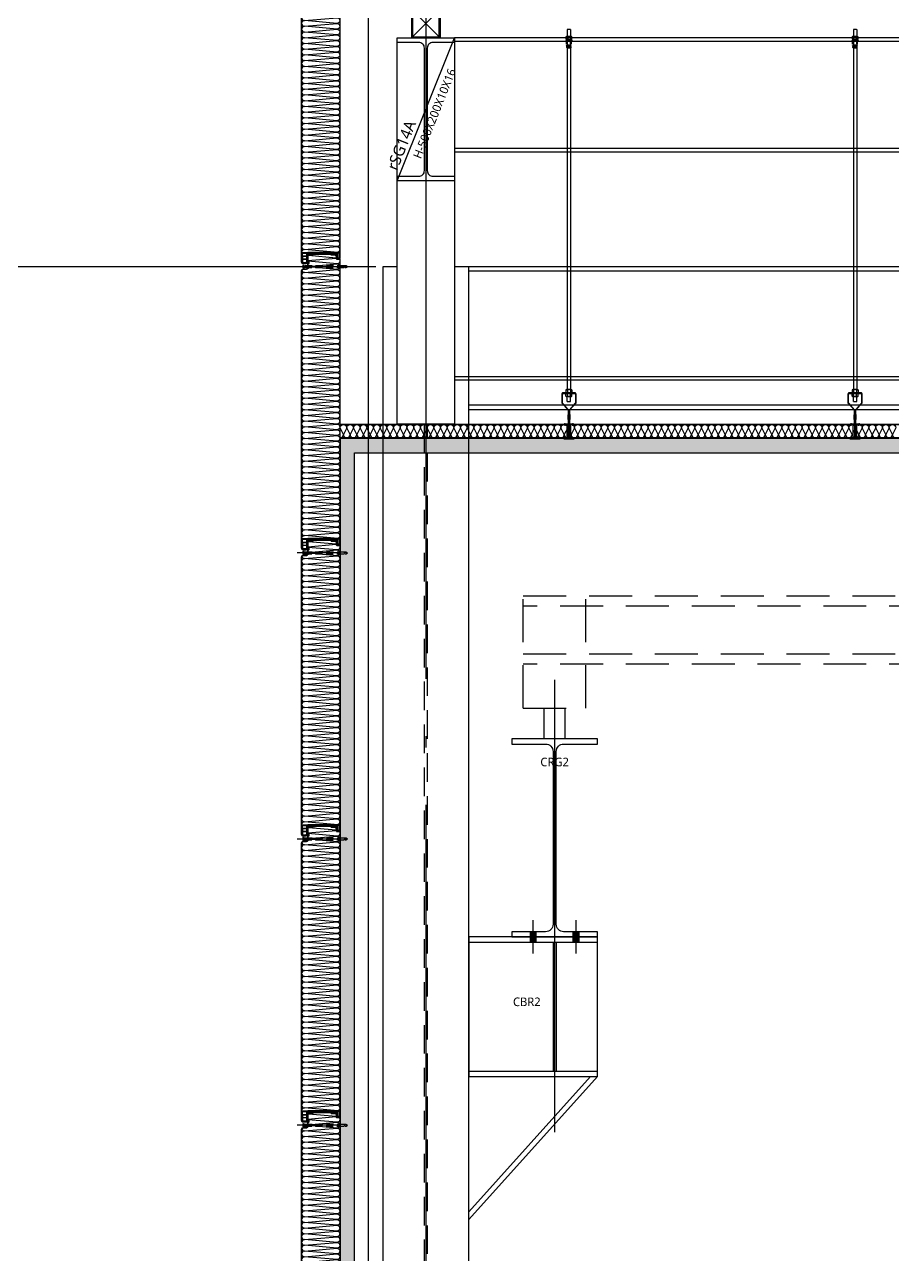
# Model space of a CAD drawing. Header units: millimetres. Extents: x 0 to 672800, y 0 to 118800.
# Drawn here: x 39848 to 42880, y 74543 to 78841 of the extents above; entities that cross this region are included whole.
import ezdxf
from ezdxf.enums import TextEntityAlignment as Align

# ---------------------------------------------------------------- set-up
doc = ezdxf.new("R2010")
doc.units = ezdxf.units.MM
doc.header["$LTSCALE"] = 200
for name, pattern in [('CEN', [62, 60, -1, 0, -1]), ('CEN-GAUN', [32.2, 30, -1, 0.2, -1]), ('HID', [2.3, 1.5, -0.8]), ('HIDDEN', [0.375, 0.25, -0.125])]:
    doc.linetypes.add(name, pattern=pattern)
doc.layers.get('DEFPOINTS').update_dxf_attribs({"color": 137})
for name, color, linetype in [('0-S-col', 4, 'Continuous'), ('01하지철물', 253, 'Continuous'), ('09GIRDER', 2, 'Continuous'), ('161', 161, 'Continuous'), ('1cen', 1, 'CEN'), ('2COL', 2, 'Continuous'), ('3STL', 3, 'Continuous'), ('3TXT', 3, 'Continuous'), ('6ELE', 6, 'Continuous'), ('7', 7, 'Continuous'), ('AA-CEXM-SYST', 13, 'Continuous'), ('AA-WAXM-NORT', 4, 'Continuous'), ('AA-WAXM-SAND', 4, 'Continuous'), ('BOLT', 8, 'Continuous'), ('CEN', 1, 'CEN-GAUN'), ('CON', 2, 'Continuous'), ('ELE-STL', 252, 'Continuous'), ('FINISH', 6, 'Continuous'), ('HAT-253', 253, 'Continuous'), ('HAT-INS', 252, 'Continuous'), ('HAT-INS1', 252, 'Continuous'), ('Insul', 252, 'Continuous'), ('PANEL', 6, 'Continuous'), ('S-253', 252, 'Continuous'), ('SYP_INSUL', 252, 'Continuous'), ('WALL', 2, 'Continuous')]:
    doc.layers.add(name, color=color, linetype=linetype)
doc.layers.add('TXT-1', color=137, linetype='Continuous', plot=False)
doc.styles.add('스타일1', font='malgun.ttf')

# ---------------------------------------------------------------- blocks, each defined once
blk = doc.blocks.new('*U312')
at = {"layer": 'HAT-INS'}
for points in [[(0, 0, 0.414214), (0.25, 0.25), (0, 0.75, -1), (0.5, 0.75), (0.25, 0.25, 0.414214), (0.5, 0)], [(0.5, 0, 0.414214), (0.75, 0.25), (0.5, 0.75, -1), (1, 0.75), (0.75, 0.25, 0.414214), (1, 0)], [(1, 0, 0.414214), (1.25, 0.25), (1, 0.75, -1), (1.5, 0.75), (1.25, 0.25, 0.414214), (1.5, 0)], [(1.5, 0, 0.414214), (1.75, 0.25), (1.5, 0.75, -1), (2, 0.75), (1.75, 0.25, 0.414214), (2, 0)], [(2, 0, 0.414214), (2.25, 0.25), (2, 0.75, -1), (2.5, 0.75), (2.25, 0.25, 0.414214), (2.5, 0)], [(2.5, 0, 0.414214), (2.75, 0.25), (2.5, 0.75, -1), (3, 0.75), (2.75, 0.25, 0.414214), (3, 0)], [(3, 0, 0.414214), (3.25, 0.25), (3, 0.75, -1), (3.5, 0.75), (3.25, 0.25, 0.414214), (3.5, 0)], [(3.5, 0, 0.414214), (3.75, 0.25), (3.5, 0.75, -1), (4, 0.75), (3.75, 0.25, 0.414214), (4, 0)], [(4, 0, 0.414214), (4.25, 0.25), (4, 0.75, -1), (4.5, 0.75), (4.25, 0.25, 0.414214), (4.5, 0)], [(4.5, 0, 0.414214), (4.75, 0.25), (4.5, 0.75, -1), (5, 0.75), (4.75, 0.25, 0.414214), (5, 0)], [(5, 0, 0.414214), (5.25, 0.25), (5, 0.75, -1), (5.5, 0.75), (5.25, 0.25, 0.414214), (5.5, 0)], [(5.5, 0, 0.414214), (5.75, 0.25), (5.5, 0.75, -1), (6, 0.75), (5.75, 0.25, 0.414214), (6, 0)], [(6, 0, 0.414214), (6.25, 0.25), (6, 0.75, -1), (6.5, 0.75), (6.25, 0.25, 0.414214), (6.5, 0)], [(6.5, 0, 0.414214), (6.75, 0.25), (6.5, 0.75, -1), (7, 0.75), (6.75, 0.25, 0.414214), (7, 0)], [(7, 0, 0.414214), (7.25, 0.25), (7, 0.75, -1), (7.5, 0.75), (7.25, 0.25, 0.414214), (7.5, 0)], [(7.5, 0, 0.414214), (7.75, 0.25), (7.5, 0.75, -1), (8, 0.75), (7.75, 0.25, 0.414214), (8, 0)], [(8, 0, 0.414214), (8.25, 0.25), (8, 0.75, -1), (8.5, 0.75), (8.25, 0.25, 0.414214), (8.5, 0)], [(8.5, 0, 0.414214), (8.75, 0.25), (8.5, 0.75, -1), (9, 0.75), (8.75, 0.25, 0.414214), (9, 0)], [(9, 0, 0.414214), (9.25, 0.25), (9, 0.75, -1), (9.5, 0.75), (9.25, 0.25, 0.414214), (9.5, 0)], [(9.5, 0, 0.414214), (9.75, 0.25), (9.5, 0.75, -1), (10, 0.75), (9.75, 0.25, 0.414214), (10, 0)], [(10, 0, 0.414214), (10.25, 0.25), (10, 0.75, -1), (10.5, 0.75), (10.25, 0.25, 0.414214), (10.5, 0)], [(10.5, 0, 0.414214), (10.75, 0.25), (10.5, 0.75, -1), (11, 0.75), (10.75, 0.25, 0.414214), (11, 0)], [(11, 0, 0.414214), (11.25, 0.25), (11, 0.75, -1), (11.5, 0.75), (11.25, 0.25, 0.414214), (11.5, 0)], [(11.5, 0, 0.414214), (11.75, 0.25), (11.5, 0.75, -1), (12, 0.75), (11.75, 0.25, 0.414214), (12, 0)], [(12, 0, 0.414214), (12.25, 0.25), (12, 0.75, -1), (12.5, 0.75), (12.25, 0.25, 0.414214), (12.5, 0)], [(12.5, 0, 0.414214), (12.75, 0.25), (12.5, 0.75, -1), (13, 0.75), (12.75, 0.25, 0.414214), (13, 0)], [(13, 0, 0.414214), (13.25, 0.25), (13, 0.75, -1), (13.5, 0.75), (13.25, 0.25, 0.414214), (13.5, 0)], [(13.5, 0, 0.414214), (13.75, 0.25), (13.5, 0.75, -1), (14, 0.75), (13.75, 0.25, 0.414214), (14, 0)], [(14, 0, 0.414214), (14.25, 0.25), (14, 0.75, -1), (14.5, 0.75), (14.25, 0.25, 0.414214), (14.5, 0)], [(14.5, 0, 0.414214), (14.75, 0.25), (14.5, 0.75, -1), (15, 0.75), (14.75, 0.25, 0.414214), (15, 0)], [(15, 0, 0.414214), (15.25, 0.25), (15, 0.75, -1), (15.5, 0.75), (15.25, 0.25, 0.414214), (15.5, 0)], [(15.5, 0, 0.414214), (15.75, 0.25), (15.5, 0.75, -1), (16, 0.75), (15.75, 0.25, 0.414214), (16, 0)], [(16, 0, 0.414214), (16.25, 0.25), (16, 0.75, -1), (16.5, 0.75), (16.25, 0.25, 0.414214), (16.5, 0)], [(16.5, 0, 0.414214), (16.75, 0.25), (16.5, 0.75, -1), (17, 0.75), (16.75, 0.25, 0.414214), (17, 0)], [(17, 0, 0.414214), (17.25, 0.25), (17, 0.75, -1), (17.5, 0.75), (17.25, 0.25, 0.414214), (17.5, 0)], [(17.5, 0, 0.414214), (17.75, 0.25), (17.5, 0.75, -1), (18, 0.75), (17.75, 0.25, 0.414214), (18, 0)], [(18, 0, 0.414214), (18.25, 0.25), (18, 0.75, -1), (18.5, 0.75), (18.25, 0.25, 0.414214), (18.5, 0)], [(18.5, 0, 0.414214), (18.75, 0.25), (18.5, 0.75, -1), (19, 0.75), (18.75, 0.25, 0.414214), (19, 0)], [(19, 0, 0.414214), (19.25, 0.25), (19, 0.75, -1), (19.5, 0.75), (19.25, 0.25, 0.414214), (19.5, 0)], [(19.5, 0, 0.414214), (19.75, 0.25), (19.5, 0.75, -1), (20, 0.75), (19.75, 0.25, 0.414214), (20, 0)], [(20, 0, 0.414214), (20.25, 0.25), (20, 0.75, -1), (20.5, 0.75), (20.25, 0.25, 0.414214), (20.5, 0)], [(20.5, 0, 0.414214), (20.75, 0.25), (20.5, 0.75, -1), (21, 0.75), (20.75, 0.25, 0.414214), (21, 0)], [(21, 0, 0.414214), (21.25, 0.25), (21, 0.75, -1), (21.5, 0.75), (21.25, 0.25, 0.414214), (21.5, 0)], [(21.5, 0, 0.414214), (21.75, 0.25), (21.5, 0.75, -1), (22, 0.75), (21.75, 0.25, 0.414214), (22, 0)], [(22, 0, 0.414214), (22.25, 0.25), (22, 0.75, -1), (22.5, 0.75), (22.25, 0.25, 0.414214), (22.5, 0)], [(22.5, 0, 0.414214), (22.75, 0.25), (22.5, 0.75, -1), (23, 0.75), (22.75, 0.25, 0.414214), (23, 0)], [(23, 0, 0.414214), (23.25, 0.25), (23, 0.75, -1), (23.5, 0.75), (23.25, 0.25, 0.414214), (23.5, 0)], [(23.5, 0, 0.414214), (23.75, 0.25), (23.5, 0.75, -1), (24, 0.75), (23.75, 0.25, 0.414214), (24, 0)], [(24, 0, 0.414214), (24.25, 0.25), (24, 0.75, -1), (24.5, 0.75), (24.25, 0.25, 0.414214), (24.5, 0)], [(24.5, 0, 0.414214), (24.75, 0.25), (24.5, 0.75, -1), (25, 0.75), (24.75, 0.25, 0.414214), (25, 0)], [(25, 0, 0.414214), (25.25, 0.25), (25, 0.75, -1), (25.5, 0.75), (25.25, 0.25, 0.414214), (25.5, 0)], [(25.5, 0, 0.414214), (25.75, 0.25), (25.5, 0.75, -1), (26, 0.75), (25.75, 0.25, 0.414214), (26, 0)], [(26, 0, 0.414214), (26.25, 0.25), (26, 0.75, -1), (26.5, 0.75), (26.25, 0.25, 0.414214), (26.5, 0)], [(26.5, 0, 0.414214), (26.75, 0.25), (26.5, 0.75, -1), (27, 0.75), (26.75, 0.25, 0.414214), (27, 0)], [(27, 0, 0.414214), (27.25, 0.25), (27, 0.75, -1), (27.5, 0.75), (27.25, 0.25, 0.414214), (27.5, 0)], [(27.5, 0, 0.414214), (27.75, 0.25), (27.5, 0.75, -1), (28, 0.75), (27.75, 0.25, 0.414214), (28, 0)], [(28, 0, 0.414214), (28.25, 0.25), (28, 0.75, -1), (28.5, 0.75), (28.25, 0.25, 0.414214), (28.5, 0)], [(28.5, 0, 0.414214), (28.75, 0.25), (28.5, 0.75, -1), (29, 0.75), (28.75, 0.25, 0.414214), (29, 0)], [(29, 0, 0.414214), (29.25, 0.25), (29, 0.75, -1), (29.5, 0.75), (29.25, 0.25, 0.414214), (29.5, 0)], [(29.5, 0, 0.414214), (29.75, 0.25), (29.5, 0.75, -1), (30, 0.75), (29.75, 0.25, 0.414214), (30, 0)], [(30, 0, 0.414214), (30.25, 0.25), (30, 0.75, -1), (30.5, 0.75), (30.25, 0.25, 0.414214), (30.5, 0)], [(30.5, 0, 0.414214), (30.75, 0.25), (30.5, 0.75, -1), (31, 0.75), (30.75, 0.25, 0.414214), (31, 0)], [(31, 0, 0.414214), (31.25, 0.25), (31, 0.75, -1), (31.5, 0.75), (31.25, 0.25, 0.414214), (31.5, 0)], [(31.5, 0, 0.414214), (31.75, 0.25), (31.5, 0.75, -1), (32, 0.75), (31.75, 0.25, 0.414214), (32, 0)], [(32, 0, 0.414214), (32.25, 0.25), (32, 0.75, -1), (32.5, 0.75), (32.25, 0.25, 0.414214), (32.5, 0)], [(32.5, 0, 0.414214), (32.75, 0.25), (32.5, 0.75, -1), (33, 0.75), (32.75, 0.25, 0.414214), (33, 0)], [(33, 0, 0.414214), (33.25, 0.25), (33, 0.75, -1), (33.5, 0.75), (33.25, 0.25, 0.414214), (33.5, 0)], [(33.5, 0, 0.414214), (33.75, 0.25), (33.5, 0.75, -1), (34, 0.75), (33.75, 0.25, 0.414214), (34, 0)], [(34, 0, 0.414214), (34.25, 0.25), (34, 0.75, -1), (34.5, 0.75), (34.25, 0.25, 0.414214), (34.5, 0)], [(34.5, 0, 0.414214), (34.75, 0.25), (34.5, 0.75, -1), (35, 0.75), (34.75, 0.25, 0.414214), (35, 0)], [(35, 0, 0.414214), (35.25, 0.25), (35, 0.75, -1), (35.5, 0.75), (35.25, 0.25, 0.414214), (35.5, 0)], [(35.5, 0, 0.414214), (35.75, 0.25), (35.5, 0.75, -1), (36, 0.75), (35.75, 0.25, 0.414214), (36, 0)], [(36, 0, 0.414214), (36.25, 0.25), (36, 0.75, -1), (36.5, 0.75), (36.25, 0.25, 0.414214), (36.5, 0)], [(36.5, 0, 0.414214), (36.75, 0.25), (36.5, 0.75, -1), (37, 0.75), (36.75, 0.25, 0.414214), (37, 0)], [(37, 0, 0.414214), (37.25, 0.25), (37, 0.75, -1), (37.5, 0.75), (37.25, 0.25, 0.414214), (37.5, 0)], [(37.5, 0, 0.414214), (37.75, 0.25), (37.5, 0.75, -1), (38, 0.75), (37.75, 0.25, 0.414214), (38, 0)], [(38, 0, 0.414214), (38.25, 0.25), (38, 0.75, -1), (38.5, 0.75), (38.25, 0.25, 0.414214), (38.5, 0)], [(38.5, 0, 0.414214), (38.75, 0.25), (38.5, 0.75, -1), (39, 0.75), (38.75, 0.25, 0.414214), (39, 0)], [(39, 0, 0.414214), (39.25, 0.25), (39, 0.75, -1), (39.5, 0.75), (39.25, 0.25, 0.414214), (39.5, 0)], [(39.5, 0, 0.414214), (39.75, 0.25), (39.5, 0.75, -1), (40, 0.75), (39.75, 0.25, 0.414214), (40, 0)], [(40, 0, 0.414214), (40.25, 0.25), (40, 0.75, -1), (40.5, 0.75), (40.25, 0.25, 0.414214), (40.5, 0)], [(40.5, 0, 0.414214), (40.75, 0.25), (40.5, 0.75, -1), (41, 0.75), (40.75, 0.25, 0.414214), (41, 0)], [(41, 0, 0.414214), (41.25, 0.25), (41, 0.75, -1), (41.5, 0.75), (41.25, 0.25, 0.414214), (41.5, 0)]]:
    blk.add_lwpolyline(points, format="xyb", dxfattribs=at)
blk = doc.blocks.new('SG-rSG14A')
at = {"layer": '09GIRDER', "flags": 128}
blk.add_lwpolyline([(-100, -500), (-100, -484), (-25, -484, 0.414214), (-5, -464), (-5, -36, 0.414214), (-25, -16), (-100, -16), (-100, 0), (100, 0), (100, -16), (25, -16, 0.414214), (5, -36), (5, -464, 0.414214), (25, -484), (100, -484), (100, -500)], format="xyb", close=True, dxfattribs=at)
at = {"layer": 'DEFPOINTS'}
blk.add_line((-100, -500), (100, 0), dxfattribs=at)
at = {"layer": 'DEFPOINTS', "style": '스타일1'}
for s, height, p in [('H-500X200X10X16', 30, (30.3, -264.6)), ('rSG14A', 40, (-85.7, -375.4, 0))]:
    blk.add_text(s, height=height, rotation=68.1986, dxfattribs=at).set_placement(p, align=Align.MIDDLE_CENTER)
blk = doc.blocks.new('SCW-1')
at = {"layer": 'BOLT', "color": 8, "linetype": 'HIDDEN', "ltscale": 0.5}
for p, q in [((150, 3), (150, 9)), ((154.1, 12), (151.1, 9)), ((151.1, 9), (151.1, 3)), ((151.1, 3), (154.1, 0)), ((153.1, 5.4), (153.1, 6.6)), ((153.1, 6.6), (154.5, 6.6)), ((154.5, 5.4), (153.1, 5.4)), ((154.5, 12), (154.1, 12)), ((154.1, 0), (154.5, 0)), ((154.5, 6.6), (154.5, 12)), ((154.5, 0), (154.5, 5.4))]:
    blk.add_line(p, q, dxfattribs=at)
for points in [[(0, 6), (9, 7), (11, 9), (12, 7), (10, 3)], [(10, 3), (5, 3), (0, 6), (5, 9), (11, 9)], [(150, 3), (10, 3)], [(11, 9), (150, 9)]]:
    blk.add_lwpolyline(points, dxfattribs=at)
for centre, start, end in [((150.6, 9.2), 199.4712, 340.5288), ((150.6, 2.8), 19.4712, 160.5288)]:
    blk.add_arc(centre, 0.6, start, end, dxfattribs=at)
blk = doc.blocks.new('PANEL-135')
at = {"layer": '161'}
for p, q in [((150, 0), (0, 0)), ((150, -1000), (0, -1000))]:
    blk.add_line(p, q, dxfattribs=at)
at = {"layer": 'BOLT', "color": 8, "linetype": 'HIDDEN', "ltscale": 0.5}
for p, q in [((37.8, 20.4), (41.2, 17)), ((37.8, 19.3), (40.8, 16.3)), ((37.8, 8.7), (40.8, 11.7)), ((37.8, 7.6), (41.2, 11)), ((37.8, 6.4), (41.2, 3)), ((37.8, 5.3), (40.8, 2.3)), ((41.2, 17), (41.2, 11)), ((41.2, 3), (41.2, -3)), ((37.8, -5.3), (40.8, -2.3)), ((37.8, -6.1), (37.8, -6.1)), ((38.6, -5.6), (41.2, -3))]:
    blk.add_line(p, q, dxfattribs=at)
at = {"layer": 'HAT-INS1'}
for points in [[(37.8, 21.4), (137, 30)], [(137, 30.5), (39.6, 38.9)]]:
    blk.add_lwpolyline(points, dxfattribs=at)
for points in [[(147.4, 26.4, -0.625476), (139.5, 10.2), (37.8, 19.1)], [(37.8, 1.4), (139.5, 10.2, -1), (139.5, -9.8), (37.8, -0.9)], [(25.8, -19.8), (139.5, -9.8, -1), (139.5, -29.8), (25.8, -19.8), (25.8, -19.8, 1), (25.8, -39.8, 1)], [(25.8, -39.8), (139.5, -29.8, -1), (139.5, -49.8), (25.8, -39.8), (25.8, -39.8, 1), (25.8, -59.8, 1)], [(16.1, -12.4, 0.338737), (25.8, -19.8)], [(25.8, -59.8), (139.5, -49.8, -1), (139.5, -69.8), (25.8, -59.8), (25.8, -59.8, 1), (25.8, -79.8, 1)], [(25.8, -79.8), (139.5, -69.8, -1), (139.5, -89.8), (25.8, -79.8), (25.8, -79.8, 1), (25.8, -99.8, 1)], [(25.8, -99.8), (139.5, -89.8, -1), (139.5, -109.8), (25.8, -99.8), (25.8, -99.8, 1), (25.8, -119.8, 1)], [(25.8, -119.8), (139.5, -109.8, -1), (139.5, -129.8), (25.8, -119.8), (25.8, -119.8, 1), (25.8, -139.8, 1)], [(25.8, -139.8), (139.5, -129.8, -1), (139.5, -149.8), (25.8, -139.8), (25.8, -139.8, 1), (25.8, -159.8, 1)], [(25.8, -159.8), (139.5, -149.8, -1), (139.5, -169.8), (25.8, -159.8), (25.8, -159.8, 1), (25.8, -179.8, 1)], [(25.8, -179.8), (139.5, -169.8, -1), (139.5, -189.8), (25.8, -179.8), (25.8, -179.8, 1), (25.8, -199.8, 1)], [(25.8, -199.8), (139.5, -189.8, -1), (139.5, -209.8), (25.8, -199.8), (25.8, -199.8, 1), (25.8, -219.8, 1)], [(25.8, -219.8), (139.5, -209.8, -1), (139.5, -229.8), (25.8, -219.8), (25.8, -219.8, 1), (25.8, -239.8, 1)], [(25.8, -239.8), (139.5, -229.8, -1), (139.5, -249.8), (25.8, -239.8), (25.8, -239.8, 1), (25.8, -259.8, 1)], [(25.8, -259.8), (139.5, -249.8, -1), (139.5, -269.8), (25.8, -259.8), (25.8, -259.8, 1), (25.8, -279.8, 1)], [(25.8, -279.8), (139.5, -269.8, -1), (139.5, -289.8), (25.8, -279.8), (25.8, -279.8, 1), (25.8, -299.8, 1)], [(25.8, -299.8), (139.5, -289.8, -1), (139.5, -309.8), (25.8, -299.8), (25.8, -299.8, 1), (25.8, -319.8, 1)], [(25.8, -319.8), (139.5, -309.8, -1), (139.5, -329.8), (25.8, -319.8), (25.8, -319.8, 1), (25.8, -339.8, 1)], [(25.8, -339.8), (139.5, -329.8, -1), (139.5, -349.8), (25.8, -339.8), (25.8, -339.8, 1), (25.8, -359.8, 1)], [(25.8, -359.8), (139.5, -349.8, -1), (139.5, -369.8), (25.8, -359.8), (25.8, -359.8, 1), (25.8, -379.8, 1)], [(25.8, -379.8), (139.5, -369.8, -1), (139.5, -389.8), (25.8, -379.8), (25.8, -379.8, 1), (25.8, -399.8, 1)], [(25.8, -399.8), (139.5, -389.8, -1), (139.5, -409.8), (25.8, -399.8), (25.8, -399.8, 1), (25.8, -419.8, 1)], [(25.8, -419.8), (139.5, -409.8, -1), (139.5, -429.8), (25.8, -419.8), (25.8, -419.8, 1), (25.8, -439.8, 1)], [(25.8, -439.8), (139.5, -429.8, -1), (139.5, -449.8), (25.8, -439.8), (25.8, -439.8, 1), (25.8, -459.8, 1)], [(25.8, -459.8), (139.5, -449.8, -1), (139.5, -469.8), (25.8, -459.8), (25.8, -459.8, 1), (25.8, -479.8, 1)], [(25.8, -479.8), (139.5, -469.8, -1), (139.5, -489.8), (25.8, -479.8), (25.8, -479.8, 1), (25.8, -499.8, 1)], [(25.8, -499.8), (139.5, -489.8, -1), (139.5, -509.8), (25.8, -499.8), (25.8, -499.8, 1), (25.8, -519.8, 1)], [(25.8, -519.8), (139.5, -509.8, -1), (139.5, -529.8), (25.8, -519.8), (25.8, -519.8, 1), (25.8, -539.8, 1)], [(25.8, -539.8), (139.5, -529.8, -1), (139.5, -549.8), (25.8, -539.8), (25.8, -539.8, 1), (25.8, -559.8, 1)], [(25.8, -559.8), (139.5, -549.8, -1), (139.5, -569.8), (25.8, -559.8), (25.8, -559.8, 1), (25.8, -579.8, 1)], [(25.8, -579.8), (139.5, -569.8, -1), (139.5, -589.8), (25.8, -579.8), (25.8, -579.8, 1), (25.8, -599.8, 1)], [(25.8, -599.8), (139.5, -589.8, -1), (139.5, -609.8), (25.8, -599.8), (25.8, -599.8, 1), (25.8, -619.8, 1)], [(25.8, -619.8), (139.5, -609.8, -1), (139.5, -629.8), (25.8, -619.8), (25.8, -619.8, 1), (25.8, -639.8, 1)], [(25.8, -639.8), (139.5, -629.8, -1), (139.5, -649.8), (25.8, -639.8), (25.8, -639.8, 1), (25.8, -659.8, 1)], [(25.8, -659.8), (139.5, -649.8, -1), (139.5, -669.8), (25.8, -659.8), (25.8, -659.8, 1), (25.8, -679.8, 1)], [(25.8, -679.8), (139.5, -669.8, -1), (139.5, -689.8), (25.8, -679.8), (25.8, -679.8, 1), (25.8, -699.8, 1)], [(25.8, -699.8), (139.5, -689.8, -1), (139.5, -709.8), (25.8, -699.8), (25.8, -699.8, 1), (25.8, -719.8, 1)], [(25.8, -719.8), (139.5, -709.8, -1), (139.5, -729.8), (25.8, -719.8), (25.8, -719.8, 1), (25.8, -739.8, 1)], [(25.8, -739.8), (139.5, -729.8, -1), (139.5, -749.8), (25.8, -739.8), (25.8, -739.8, 1), (25.8, -759.8, 1)], [(25.8, -759.8), (139.5, -749.8, -1), (139.5, -769.8), (25.8, -759.8), (25.8, -759.8, 1), (25.8, -779.8, 1)], [(25.8, -779.8), (139.5, -769.8, -1), (139.5, -789.8), (25.8, -779.8), (25.8, -779.8, 1), (25.8, -799.8, 1)], [(25.8, -799.8), (139.5, -789.8, -1), (139.5, -809.8), (25.8, -799.8), (25.8, -799.8, 1), (25.8, -819.8, 1)], [(25.8, -819.8), (139.5, -809.8, -1), (139.5, -829.8), (25.8, -819.8), (25.8, -819.8, 1), (25.8, -839.8, 1)], [(25.8, -839.8), (139.5, -829.8, -1), (139.5, -849.8), (25.8, -839.8), (25.8, -839.8, 1), (25.8, -859.8, 1)], [(25.8, -859.8), (139.5, -849.8, -1), (139.5, -869.8), (25.8, -859.8), (25.8, -859.8, 1), (25.8, -879.8, 1)], [(25.8, -879.8), (139.5, -869.8, -1), (139.5, -889.8), (25.8, -879.8), (25.8, -879.8, 1), (25.8, -899.8, 1)], [(25.8, -899.8), (139.5, -889.8, -1), (139.5, -909.8), (25.8, -899.8), (25.8, -899.8, 1), (25.8, -919.8, 1)], [(25.8, -919.8), (139.5, -909.8, -1), (139.5, -929.8), (25.8, -919.8), (25.8, -919.8, 1), (25.8, -939.8, 1)], [(129.1, -948.8), (25.8, -939.8), (25.8, -939.8, 0.541794), (16.7, -953.8, 0.541794)], [(25.8, -939.8), (139.5, -929.8, -1), (139.5, -949.8), (138.9, -949.7)]]:
    blk.add_lwpolyline(points, format="xyb", dxfattribs=at)
at = {"layer": 'Insul', "color": 251}
for p, q in [((18.3, -964.5), (18.3, -973.7)), ((32.3, -964.5), (18.3, -964.5)), ((32.3, -973.7), (18.3, -973.7)), ((18.3, -974.7), (18.3, -983)), ((32.3, -974.7), (18.3, -974.7)), ((29, -986.4), (21.7, -986.4)), ((32.3, -964.5), (32.3, -973.7)), ((32.3, -974.7), (32.3, -983))]:
    blk.add_line(p, q, dxfattribs=at)
for points in [[(135.1, 38.5), (136, 38.5, 0.414214), (136.3, 38.8), (136.3, 39), (136.3, 39.5, 0.414214), (133.3, 42.5), (128.3, 43.2), (120.8, 43.2, -0.414214), (120.3, 43.7), (120.3, 44, -0.414214), (120.8, 44.5), (133.9, 44.5), (135.5, 44.1, 0.487928), (135.9, 44.4), (135.9, 44.5, 0.414214), (133.9, 46.5), (82.3, 46.5), (40.6, 46.5, 0.414214), (38.6, 44.5), (38.6, 44.4, 0.487928), (39, 44.1), (40.6, 44.5), (53.7, 44.5, -0.414214), (54.2, 44), (54.2, 43.7, -0.414214), (53.7, 43.2), (46.1, 43.2), (41.1, 42.5, 0.414214), (38.1, 39.5), (38.1, 39), (38.1, 38.8, 0.414214), (38.4, 38.5), (39.3, 38.5, 0.414214), (39.6, 38.8), (39.6, 39, -0.414214), (41.1, 40.5), (46.1, 41.2), (54.7, 41.2, 0.414214), (56.2, 42.7), (56.2, 44, -0.414214), (56.7, 44.5), (82.3, 44.5), (117.8, 44.5, -0.414214), (118.3, 44), (118.3, 42.7, 0.414214), (119.8, 41.2), (128.3, 41.2), (133.3, 40.5, -0.414214), (134.8, 39), (134.8, 38.8, 0.414214)], [(135.1, 38.5), (136, 38.5, 0.414214), (136.3, 38.8), (136.3, 39), (136.3, 39.5, 0.414214), (133.3, 42.5), (128.3, 43.2), (120.8, 43.2, -0.414214), (120.3, 43.7), (120.3, 44, -0.414214), (120.8, 44.5), (133.9, 44.5), (135.5, 44.1, 0.487928), (135.9, 44.4), (135.9, 44.5, 0.414214), (133.9, 46.5), (82.3, 46.5), (40.6, 46.5, 0.414214), (38.6, 44.5), (38.6, 44.4, 0.487928), (39, 44.1), (40.6, 44.5), (53.7, 44.5, -0.414214), (54.2, 44), (54.2, 43.7, -0.414214), (53.7, 43.2), (46.1, 43.2), (41.1, 42.5, 0.414214), (38.1, 39.5), (38.1, 39), (38.1, 38.8, 0.414214), (38.4, 38.5), (39.3, 38.5, 0.414214), (39.6, 38.8), (39.6, 39, -0.414214), (41.1, 40.5), (46.1, 41.2), (54.7, 41.2, 0.414214), (56.2, 42.7), (56.2, 44, -0.414214), (56.7, 44.5), (82.3, 44.5), (117.8, 44.5, -0.414214), (118.3, 44), (118.3, 42.7, 0.414214), (119.8, 41.2), (128.3, 41.2), (133.3, 40.5, -0.414214), (134.8, 39), (134.8, 38.8, 0.414214)], [(148.7, -968.9, -0.414214), (146.2, -971.4), (142.9, -971.4, -0.414214), (140.4, -968.9), (140.4, -953.8, 0.414214), (139.4, -952.8), (136.9, -952.8), (136.9, -951.8), (39, -951.8), (39, -952.8), (35.1, -952.8, 0.414214), (34.1, -953.8), (34.1, -983, -0.414191), (29.1, -988), (21.7, -988, -0.414236), (16.7, -983), (16.7, -949.8), (37, -949.8), (37, -948.8), (138.9, -948.8), (138.9, -949.8), (148.7, -949.8)], [(148.7, -968.9, -0.414214), (146.2, -971.4), (142.9, -971.4, -0.414214), (140.4, -968.9), (140.4, -953.8, 0.414214), (139.4, -952.8), (136.9, -952.8), (136.9, -951.8), (39, -951.8), (39, -952.8), (35.1, -952.8, 0.414214), (34.1, -953.8), (34.1, -983, -0.414191), (29.1, -988), (21.7, -988, -0.414236), (16.7, -983), (16.7, -949.8), (37, -949.8), (37, -948.8), (138.9, -948.8), (138.9, -949.8), (148.7, -949.8)], [(142, -951.4), (147, -951.4), (147, -968.9, -0.414214), (146.2, -969.7), (142.9, -969.7, -0.414214), (142, -968.9)]]:
    blk.add_lwpolyline(points, format="xyb", close=True, dxfattribs=at)
blk.add_lwpolyline([(32.3, -952.5), (32.3, -963.5), (18.3, -963.5), (18.3, -952.5)], close=True, dxfattribs=at)
for centre, start, end in [((21.7, -983), 180, 270.0043), ((29, -983), 270.0043, 0)]:
    blk.add_arc(centre, 3.35, start, end, dxfattribs=at)
at = {"layer": 'PANEL', "ltscale": 3}
for points in [[(44, 43.3), (44, 44.1), (39, 44.1, 0.414214), (37, 42.1), (37, -3.7, -0.39552), (32.8, -8.2), (19.7, -9.1, 0.39896), (15, -14.1), (15, -444.5), (15, -983.8, 0.414242), (20, -988.8), (31.5, -988.8, 0.414191), (35, -985.3), (35, -953.3), (42, -953.3), (42, -952.5), (34.2, -952.5), (34.2, -985.3, -0.414191), (31.5, -988), (20, -988, -0.414242), (15.8, -983.8), (15.8, -444.5), (15.8, -14.1, -0.399273), (19.8, -9.9), (32.8, -9, 0.39552), (37.8, -3.7), (37.8, 42.1, -0.414214), (39, 43.3), (44, 43.3)], [(130.5, 44.1), (130.5, 44.1), (130.5, 43.6), (135.5, 43.6, -0.414214), (137, 42.1), (137, 28.4, 0.414214), (139, 26.4), (148, 26.4, -0.414214), (149.5, 24.9), (149.5, -391.9), (149.5, -969.9, -0.414214), (148, -971.4), (141, -971.4, -0.414214), (139.5, -969.9), (139.5, -952.8), (137, -952.8), (137, -953.3), (139, -953.3), (139, -969.9, 0.414214), (141, -971.9), (148, -971.9, 0.414214), (150, -969.9), (150, -391.9), (150, 24.9, 0.414214), (148, 26.9), (139, 26.9, -0.414214), (137.5, 28.4), (137.5, 42.1, 0.414214), (135.5, 44.1), (130.5, 44.1)]]:
    blk.add_lwpolyline(points, format="xyb", dxfattribs=at)
at = {"layer": 'SYP_INSUL'}
for points in [[(56.2, 43.2), (70.1, 44.5)], [(37.8, 41.4), (38.9, 41.5)], [(38.1, 39), (37.8, 39.1)]]:
    blk.add_lwpolyline(points, dxfattribs=at)
at = {"layer": 'WALL', "color": 3}
blk.add_line((44, 43.3), (44, 43.3), dxfattribs=at)
at = {"xscale": -1}
blk.add_blockref('SCW-1', (176.2, -6), dxfattribs=at)
blk = doc.blocks.new('t1-crane')
at = {"layer": 'S-253'}
for points in [[(189, 4226), (189, 4190), (211, 4190), (211, 4226)], [(339, 4226), (339, 4190), (361, 4190), (361, 4226)]]:
    blk.add_hatch(color=256, dxfattribs=at).paths.add_polyline_path(points)
at = {"layer": '1cen', "color": 1}
blk.add_line((275, 5105.9), (275, 3526.2), dxfattribs=at)
at = {"layer": '1cen'}
for p, q in [((200, 4150), (200, 4266)), ((350, 4150), (350, 4266))]:
    blk.add_line(p, q, dxfattribs=at)
at = {"layer": '2COL'}
blk.add_lwpolyline([(280.5, 4856, -0.414214), (306.5, 4882), (425, 4882), (425, 4900), (125, 4900), (125, 4882), (243.5, 4882, -0.414214), (269.5, 4856), (269.5, 4252, -0.414214), (243.5, 4226), (125, 4226), (125, 4208), (425, 4208), (425, 4226), (306.5, 4226, -0.414214), (280.5, 4252)], format="xyb", close=True, dxfattribs=at)
at = {"layer": '3STL', "color": 7}
for p, q in [((269.5, 4190), (269.5, 3738)), ((280.5, 4190), (280.5, 3738))]:
    blk.add_line(p, q, dxfattribs=at)
at = {"layer": '3STL'}
for p, q in [((425, 3720), (-25, 3220)), ((400.8, 3720), (-25, 3246.9))]:
    blk.add_line(p, q, dxfattribs=at)
at = {"layer": '3TXT'}
for p, q in [((-25, 4190), (425, 4190)), ((425, 3738), (-25, 3738))]:
    blk.add_line(p, q, dxfattribs=at)
blk.add_lwpolyline([(425, 4208), (-25, 4208), (-25, 3720), (425, 3720)], close=True, dxfattribs=at)
at = {"layer": '6ELE'}
for points in [[(189, 4226), (189, 4190), (211, 4190), (211, 4226)], [(339, 4226), (339, 4190), (361, 4190), (361, 4226)]]:
    blk.add_lwpolyline(points, close=True, dxfattribs=at)
at = {"layer": 'FINISH', "color": 8, "linetype": 'HID', "ltscale": 0.5}
for p, q in [((165.6, 5400), (11484.3, 5400)), ((165.6, 5007.9), (165.6, 5400)), ((384.4, 5007.9), (384.4, 5400)), ((11484.3, 5363.5), (165.6, 5363.5)), ((165.6, 5197.1), (11484.3, 5197.1)), ((11484.3, 5160.6), (165.6, 5160.6)), ((165.6, 5007.9), (384.4, 5007.9)), ((165.6, 5007.9), (384.4, 5007.9))]:
    blk.add_line(p, q, dxfattribs=at)
at = {"layer": 'FINISH', "color": 8, "linetype": 'HID'}
for p, q in [((238.5, 4900), (238.5, 5007.9)), ((311.5, 4900), (311.5, 5007.9))]:
    blk.add_line(p, q, dxfattribs=at)
at = {"layer": 'TXT-1', "style": '스타일1'}
for s, p in [('CRG2', (275, 4819.3)), ('CBR2', (177.8, 3981.2))]:
    blk.add_text(s, height=30, dxfattribs=at).set_placement(p, align=Align.MIDDLE_CENTER)
blk = doc.blocks.new('하지철물')
at = {"layer": '01하지철물', "color": 1}
for p, q in [((46.8, 46.8), (-46.8, -46.8)), ((46.8, -46.8), (-46.8, 46.8))]:
    blk.add_line(p, q, dxfattribs=at)
at = {"layer": '01하지철물'}
for points in [[(-50, -50), (-50, 50), (50, 50), (50, -50)], [(-46.8, -46.8), (-46.8, 46.8), (46.8, 46.8), (46.8, -46.8)]]:
    blk.add_lwpolyline(points, close=True, dxfattribs=at)

msp = doc.modelspace()

# ---------------------------------------------------------------- hatches: boundary and pattern name
at = {"layer": 'HAT-253'}
h = msp.add_hatch(dxfattribs=at)
h.set_pattern_fill('ANSI38', color=256, scale=5)
h.set_pattern_definition([(45, (3e-10, -34803.98), (-11.2253202, 11.2253202), []), (135, (3e-10, -34803.98), (-33.6759605, 11.2253202), [39.6875, -23.8125])])
h.paths.add_polyline_path([(40950, 71994.9), (41000, 71994.9), (41000, 77344.9), (52900, 77344.9), (52900, 71994.9), (52950, 71994.9), (52950, 77394.9), (40950, 77394.9)])

# ---------------------------------------------------------------- linework, layer by layer
at = {"layer": '0-S-col', "color": 8}
msp.add_lwpolyline([(41150, 77994.9), (41100, 77994.9), (41100, 71994.9), (41400, 71994.9), (41400, 77994.9), (41350, 77994.9)], dxfattribs=at)
at = {"layer": '0-S-col', "color": 8, "linetype": 'HIDDEN', "ltscale": 2}
msp.add_lwpolyline([(41256, 77444.9), (41244, 77444.9), (41244, 71994.9), (41256, 71994.9)], close=True, dxfattribs=at)
at = {"layer": '01하지철물'}
for p, q in [((41050, 71994.9), (41050, 79994.9)), ((41200, 79994.9), (41200, 78794.9)), ((41300, 79994.9), (41300, 78794.9))]:
    msp.add_line(p, q, dxfattribs=at)
at = {"layer": 'AA-CEXM-SYST'}
for p, q in [((41744.6, 78824.3), (41744, 78823.7)), ((41744, 78823.7), (41744, 77562.9)), ((41744, 78823.7), (41744, 78799.7)), ((41755.4, 78824.3), (41744.6, 78824.3)), ((41755.4, 78824.3), (41756, 78823.7)), ((41756, 78823.7), (41756, 77562.9)), ((41756, 78823.7), (41756, 78799.7)), ((42744.6, 78824.3), (42744, 78823.7)), ((42744, 78823.7), (42744, 77562.9)), ((42744, 78823.7), (42744, 78799.7)), ((42755.4, 78824.3), (42744.6, 78824.3)), ((42755.4, 78824.3), (42756, 78823.7)), ((42756, 78823.7), (42756, 77562.9)), ((42756, 78823.7), (42756, 78799.7)), ((41738.8, 78785.4), (41761.3, 78785.4)), ((41738.8, 78785.4), (41738.8, 78784.3)), ((41738.8, 78784.3), (41761.3, 78784.3)), ((41741.4, 78799.7), (41739.6, 78798.7)), ((41739.6, 78798.7), (41739.6, 78791)), ((41741.4, 78789.9), (41739.6, 78791)), ((41740.6, 78788.8), (41750, 78788.8)), ((41740.6, 78788.8), (41759.4, 78786.6)), ((41740.6, 78788.8), (41740.6, 78786.6)), ((41740.6, 78786.6), (41750, 78785.4)), ((41741, 78774.4), (41741, 78784.3)), ((41758.6, 78799.7), (41741.4, 78799.7)), ((41741.4, 78789.9), (41758.6, 78789.9)), ((41743, 78799.7), (41744.8, 78798.7)), ((41743, 78789.9), (41744.8, 78791)), ((41744, 78774.4), (41744, 78784.3)), ((41746.5, 78799.7), (41744.8, 78798.7)), ((41744.8, 78798.7), (41744.8, 78791)), ((41746.5, 78789.9), (41744.8, 78791)), ((41759.4, 78788.8), (41750, 78789.9)), ((41750, 78789.9), (41750, 78785.4)), ((41750, 78786.6), (41759.4, 78786.6)), ((41753.5, 78799.7), (41755.3, 78798.7)), ((41753.5, 78789.9), (41755.3, 78791)), ((41757, 78799.7), (41755.3, 78798.7)), ((41755.3, 78798.7), (41755.3, 78791)), ((41757, 78789.9), (41755.3, 78791)), ((41756, 78774.4), (41756, 78784.3)), ((41758.6, 78799.7), (41760.4, 78798.7)), ((41758.6, 78789.9), (41760.4, 78791)), ((41759, 78774.4), (41759, 78784.3)), ((41759.4, 78788.8), (41759.4, 78786.6)), ((41760.4, 78791), (41760.4, 78798.7)), ((41761.3, 78785.4), (41761.3, 78784.3)), ((42738.8, 78785.4), (42761.3, 78785.4)), ((42738.8, 78785.4), (42738.8, 78784.3)), ((42738.8, 78784.3), (42761.3, 78784.3)), ((42741.4, 78799.7), (42739.6, 78798.7)), ((42739.6, 78798.7), (42739.6, 78791)), ((42741.4, 78789.9), (42739.6, 78791)), ((42740.6, 78788.8), (42750, 78788.8)), ((42740.6, 78788.8), (42759.4, 78786.6)), ((42740.6, 78788.8), (42740.6, 78786.6)), ((42740.6, 78786.6), (42750, 78785.4)), ((42741, 78774.4), (42741, 78784.3)), ((42758.6, 78799.7), (42741.4, 78799.7)), ((42741.4, 78789.9), (42758.6, 78789.9)), ((42743, 78799.7), (42744.8, 78798.7)), ((42743, 78789.9), (42744.8, 78791)), ((42744, 78774.4), (42744, 78784.3)), ((42746.5, 78799.7), (42744.8, 78798.7)), ((42744.8, 78798.7), (42744.8, 78791)), ((42746.5, 78789.9), (42744.8, 78791)), ((42759.4, 78788.8), (42750, 78789.9)), ((42750, 78789.9), (42750, 78785.4)), ((42750, 78786.6), (42759.4, 78786.6)), ((42753.5, 78799.7), (42755.3, 78798.7)), ((42753.5, 78789.9), (42755.3, 78791)), ((42757, 78799.7), (42755.3, 78798.7)), ((42755.3, 78798.7), (42755.3, 78791)), ((42757, 78789.9), (42755.3, 78791)), ((42756, 78774.4), (42756, 78784.3)), ((42758.6, 78799.7), (42760.4, 78798.7)), ((42758.6, 78789.9), (42760.4, 78791)), ((42759, 78774.4), (42759, 78784.3)), ((42759.4, 78788.8), (42759.4, 78786.6)), ((42760.4, 78791), (42760.4, 78798.7)), ((42761.3, 78785.4), (42761.3, 78784.3)), ((41741.4, 78768.9), (41741.4, 78769.9)), ((41741.4, 78769.9), (41758.2, 78769.9)), ((41741.4, 78768.9), (41758.2, 78768.9)), ((41743.5, 78764.9), (41742.5, 78764.4)), ((41742.5, 78760.5), (41742.5, 78764.4)), ((41743.5, 78759.9), (41742.5, 78760.5)), ((41743, 78767.9), (41750, 78768.9)), ((41743, 78765.9), (41757, 78767.9)), ((41743, 78765.9), (41743, 78767.9)), ((41743, 78765.9), (41750, 78765.9)), ((41743.5, 78764.9), (41756.5, 78764.9)), ((41743.5, 78759.9), (41756.5, 78759.9)), ((41745.3, 78764.9), (41746.3, 78764.4)), ((41745.3, 78759.9), (41746.3, 78760.5)), ((41747.3, 78764.9), (41746.3, 78764.4)), ((41746.3, 78760.5), (41746.3, 78764.4)), ((41747.3, 78759.9), (41746.3, 78760.5)), ((41750, 78764.9), (41750, 78768.9)), ((41750, 78767.9), (41757, 78767.9)), ((41757, 78765.9), (41750, 78764.9)), ((41752.8, 78764.9), (41753.8, 78764.4)), ((41752.8, 78759.9), (41753.8, 78760.5)), ((41754.8, 78764.9), (41753.8, 78764.4)), ((41753.8, 78760.5), (41753.8, 78764.4)), ((41754.8, 78759.9), (41753.8, 78760.5)), ((41756.5, 78764.9), (41757.5, 78764.4)), ((41756.5, 78759.9), (41757.5, 78760.5)), ((41757, 78765.9), (41757, 78767.9)), ((41757.5, 78760.5), (41757.5, 78764.4)), ((41758.2, 78768.9), (41758.2, 78769.9)), ((42741.4, 78768.9), (42741.4, 78769.9)), ((42741.4, 78769.9), (42758.2, 78769.9)), ((42741.4, 78768.9), (42758.2, 78768.9)), ((42743.5, 78764.9), (42742.5, 78764.4)), ((42742.5, 78760.5), (42742.5, 78764.4)), ((42743.5, 78759.9), (42742.5, 78760.5)), ((42743, 78767.9), (42750, 78768.9)), ((42743, 78765.9), (42757, 78767.9)), ((42743, 78765.9), (42743, 78767.9)), ((42743, 78765.9), (42750, 78765.9)), ((42743.5, 78764.9), (42756.5, 78764.9)), ((42743.5, 78759.9), (42756.5, 78759.9)), ((42745.3, 78764.9), (42746.3, 78764.4)), ((42745.3, 78759.9), (42746.3, 78760.5)), ((42747.3, 78764.9), (42746.3, 78764.4)), ((42746.3, 78760.5), (42746.3, 78764.4)), ((42747.3, 78759.9), (42746.3, 78760.5)), ((42750, 78764.9), (42750, 78768.9)), ((42750, 78767.9), (42757, 78767.9)), ((42757, 78765.9), (42750, 78764.9)), ((42752.8, 78764.9), (42753.8, 78764.4)), ((42752.8, 78759.9), (42753.8, 78760.5)), ((42754.8, 78764.9), (42753.8, 78764.4)), ((42753.8, 78760.5), (42753.8, 78764.4)), ((42754.8, 78759.9), (42753.8, 78760.5)), ((42756.5, 78764.9), (42757.5, 78764.4)), ((42756.5, 78759.9), (42757.5, 78760.5)), ((42757, 78765.9), (42757, 78767.9)), ((42757.5, 78760.5), (42757.5, 78764.4)), ((42758.2, 78768.9), (42758.2, 78769.9)), ((41739.3, 77564.2), (41739.3, 77555.4)), ((41739.3, 77542.2), (41739.3, 77551)), ((41757.7, 77565.4), (41742.3, 77565.4)), ((41757.7, 77541), (41742.3, 77541)), ((41744, 77524.4), (41744, 77541)), ((41744.7, 77564.2), (41744.7, 77555.4)), ((41744.7, 77542.2), (41744.7, 77551)), ((41755.3, 77564.2), (41755.3, 77555.4)), ((41755.3, 77542.2), (41755.3, 77551)), ((41756, 77524.4), (41756, 77541)), ((41760.7, 77564.2), (41760.7, 77555.4)), ((41760.7, 77542.2), (41760.7, 77551)), ((42739.3, 77564.2), (42739.3, 77555.4)), ((42739.3, 77542.2), (42739.3, 77551)), ((42757.7, 77565.4), (42742.3, 77565.4)), ((42757.7, 77541), (42742.3, 77541)), ((42744, 77524.4), (42744, 77541)), ((42744.7, 77564.2), (42744.7, 77555.4)), ((42744.7, 77542.2), (42744.7, 77551)), ((42755.3, 77564.2), (42755.3, 77555.4)), ((42755.3, 77542.2), (42755.3, 77551)), ((42756, 77524.4), (42756, 77541)), ((42760.7, 77564.2), (42760.7, 77555.4)), ((42760.7, 77542.2), (42760.7, 77551)), ((41744, 77524.4), (41756, 77524.4)), ((42744, 77524.4), (42756, 77524.4)), ((41736.6, 77439.4), (41735.9, 77445.9)), ((41736.6, 77445.9), (41736.5, 77446.7)), ((41736.7, 77446.7), (41736.6, 77445.9)), ((41736.6, 77439.4), (41737.3, 77445.9)), ((41763.4, 77439.4), (41762.7, 77445.9)), ((41763.3, 77446.7), (41763.4, 77445.9)), ((41763.4, 77445.9), (41763.5, 77446.7)), ((41763.4, 77439.4), (41764.1, 77445.9)), ((42736.6, 77439.4), (42735.9, 77445.9)), ((42736.6, 77445.9), (42736.5, 77446.7)), ((42736.7, 77446.7), (42736.6, 77445.9)), ((42736.6, 77439.4), (42737.3, 77445.9)), ((42763.4, 77439.4), (42762.7, 77445.9)), ((42763.3, 77446.7), (42763.4, 77445.9)), ((42763.4, 77445.9), (42763.5, 77446.7)), ((42763.4, 77439.4), (42764.1, 77445.9))]:
    msp.add_line(p, q, dxfattribs=at)
for points in [[(41751.2, 77460.4, 0.094176), (41751.1, 77459.7), (41751.1, 77441.2), (41753.1, 77441.2), (41753.1, 77458.8, -0.094176), (41753.2, 77459.6), (41754.2, 77461.9), (41754.2, 77476.5), (41753.1, 77479.2), (41753.1, 77494, -0.186703), (41753.4, 77494.7), (41774.2, 77517.6, 0.186703), (41775, 77519.6), (41775, 77549.2, 0.414214), (41770, 77554.2), (41730, 77554.2, 0.414214), (41725, 77549.2), (41725, 77519.6, 0.186703), (41725.8, 77517.6), (41746.6, 77494.7, -0.186703), (41746.9, 77494), (41746.9, 77479.6, -0.094176), (41746.8, 77478.9), (41745.8, 77476.5), (41745.8, 77461.9), (41746.8, 77459.6, -0.094176), (41746.9, 77458.8), (41746.9, 77441.2), (41748.9, 77441.2), (41748.9, 77459.7, 0.094176), (41748.8, 77460.4), (41747.8, 77462.8), (41747.8, 77475.7), (41748.8, 77478, 0.094176), (41748.9, 77478.7), (41748.9, 77494.8, 0.186703), (41748.6, 77495.4), (41727.8, 77518.4, -0.186703), (41727, 77520.4), (41727, 77547.2, -0.414214), (41732, 77552.2), (41768, 77552.2, -0.414214), (41773, 77547.2), (41773, 77520.4, -0.186703), (41772.2, 77518.4), (41751.4, 77495.4, 0.186703), (41751.1, 77494.8), (41751.1, 77478.4), (41752.2, 77475.7), (41752.2, 77462.8)], [(42751.2, 77460.4, 0.094176), (42751.1, 77459.7), (42751.1, 77441.2), (42753.1, 77441.2), (42753.1, 77458.8, -0.094176), (42753.2, 77459.6), (42754.2, 77461.9), (42754.2, 77476.5), (42753.1, 77479.2), (42753.1, 77494, -0.186703), (42753.4, 77494.7), (42774.2, 77517.6, 0.186703), (42775, 77519.6), (42775, 77549.2, 0.414214), (42770, 77554.2), (42730, 77554.2, 0.414214), (42725, 77549.2), (42725, 77519.6, 0.186703), (42725.8, 77517.6), (42746.6, 77494.7, -0.186703), (42746.9, 77494), (42746.9, 77479.6, -0.094176), (42746.8, 77478.9), (42745.8, 77476.5), (42745.8, 77461.9), (42746.8, 77459.6, -0.094176), (42746.9, 77458.8), (42746.9, 77441.2), (42748.9, 77441.2), (42748.9, 77459.7, 0.094176), (42748.8, 77460.4), (42747.8, 77462.8), (42747.8, 77475.7), (42748.8, 77478, 0.094176), (42748.9, 77478.7), (42748.9, 77494.8, 0.186703), (42748.6, 77495.4), (42727.8, 77518.4, -0.186703), (42727, 77520.4), (42727, 77547.2, -0.414214), (42732, 77552.2), (42768, 77552.2, -0.414214), (42773, 77547.2), (42773, 77520.4, -0.186703), (42772.2, 77518.4), (42751.4, 77495.4, 0.186703), (42751.1, 77494.8), (42751.1, 77478.4), (42752.2, 77475.7), (42752.2, 77462.8)], [(41751, 77445.9), (41766.7, 77445.9, -0.414214), (41767, 77445.6), (41767, 77445.2, -0.414214), (41766.7, 77444.9), (41751, 77444.9), (41751, 77398.8), (41753.5, 77398.8, -0.414214), (41754, 77398.3), (41754, 77394), (41766.7, 77394, -0.414214), (41767, 77393.7), (41767, 77392.3, -0.414214), (41766.7, 77392), (41733.3, 77392, -0.414214), (41733, 77392.3), (41733, 77393.7, -0.414214), (41733.3, 77394), (41746, 77394), (41746, 77398.3, -0.414214), (41746.5, 77398.8), (41749, 77398.8), (41749, 77444.9), (41733.3, 77444.9, -0.414214), (41733, 77445.2), (41733, 77445.6, -0.414214), (41733.3, 77445.9), (41749, 77445.9), (41749, 77461.6), (41748.1, 77462.6, -0.199186), (41748, 77462.8), (41748, 77475.6), (41752, 77475.6), (41752, 77462.8, -0.199186), (41751.9, 77462.6), (41751, 77461.6)], [(42751, 77445.9), (42766.7, 77445.9, -0.414214), (42767, 77445.6), (42767, 77445.2, -0.414214), (42766.7, 77444.9), (42751, 77444.9), (42751, 77398.8), (42753.5, 77398.8, -0.414214), (42754, 77398.3), (42754, 77394), (42766.7, 77394, -0.414214), (42767, 77393.7), (42767, 77392.3, -0.414214), (42766.7, 77392), (42733.3, 77392, -0.414214), (42733, 77392.3), (42733, 77393.7, -0.414214), (42733.3, 77394), (42746, 77394), (42746, 77398.3, -0.414214), (42746.5, 77398.8), (42749, 77398.8), (42749, 77444.9), (42733.3, 77444.9, -0.414214), (42733, 77445.2), (42733, 77445.6, -0.414214), (42733.3, 77445.9), (42749, 77445.9), (42749, 77461.6), (42748.1, 77462.6, -0.199186), (42748, 77462.8), (42748, 77475.6), (42752, 77475.6), (42752, 77462.8, -0.199186), (42751.9, 77462.6), (42751, 77461.6)]]:
    msp.add_lwpolyline(points, format="xyb", close=True, dxfattribs=at)
for centre, radius, start, end in [((41742, 77561.9), 3.56, 41.543, 138.457), ((41742, 77557.8), 3.56, 221.543, 318.457), ((41742, 77548.7), 3.56, 41.543, 138.457), ((41742, 77544.6), 3.56, 221.543, 318.457), ((41750, 77553), 12.5, 64.6389, 115.3611), ((41750, 77566.7), 12.5, 244.6369, 295.3631), ((41750, 77539.8), 12.5, 64.6369, 115.3631), ((41750, 77553.5), 12.5, 244.6389, 295.3611), ((41758, 77561.9), 3.56, 41.5445, 138.4555), ((41758, 77557.8), 3.56, 221.5445, 318.4555), ((41758, 77548.7), 3.56, 41.5445, 138.4555), ((41758, 77544.6), 3.56, 221.5445, 318.4555), ((42742, 77561.9), 3.56, 41.543, 138.457), ((42742, 77557.8), 3.56, 221.543, 318.457), ((42742, 77548.7), 3.56, 41.543, 138.457), ((42742, 77544.6), 3.56, 221.543, 318.457), ((42750, 77553), 12.5, 64.6389, 115.3611), ((42750, 77566.7), 12.5, 244.6369, 295.3631), ((42750, 77539.8), 12.5, 64.6369, 115.3631), ((42750, 77553.5), 12.5, 244.6389, 295.3611), ((42758, 77561.9), 3.56, 41.5445, 138.4555), ((42758, 77557.8), 3.56, 221.5445, 318.4555), ((42758, 77548.7), 3.56, 41.5445, 138.4555), ((42758, 77544.6), 3.56, 221.5445, 318.4555), ((41736.6, 77444.3), 2.4, 93.0389, 136.928), ((41736.6, 77444.3), 2.4, 43.072, 86.9611), ((41763.4, 77444.3), 2.4, 93.0389, 136.928), ((41763.4, 77444.3), 2.4, 43.072, 86.9611), ((42736.6, 77444.3), 2.4, 93.0389, 136.928), ((42736.6, 77444.3), 2.4, 43.072, 86.9611), ((42763.4, 77444.3), 2.4, 93.0389, 136.928), ((42763.4, 77444.3), 2.4, 43.072, 86.9611)]:
    msp.add_arc(centre, radius, start, end, dxfattribs=at)
at = {"layer": 'AA-WAXM-NORT'}
for p, q in [((40950, 77444.9), (52950, 77444.9)), ((40950, 77394.9), (40950, 77444.9)), ((41743.7, 77394.9), (41743.7, 77444.9)), ((41756.3, 77394.9), (41756.3, 77444.9)), ((42743.7, 77394.9), (42743.7, 77444.9)), ((42756.3, 77394.9), (42756.3, 77444.9))]:
    msp.add_line(p, q, dxfattribs=at)
at = {"layer": 'AA-WAXM-SAND'}
msp.add_line((52950, 77394.9), (40950, 77394.9), dxfattribs=at)
at = {"layer": 'CEN'}
for p, q in [((41250, 88994.9), (41250, 63994.9)), ((41075, 77994.9), (32507, 77994.9))]:
    msp.add_line(p, q, dxfattribs=at)
at = {"layer": 'ELE-STL'}
for p, q in [((91050, 78794.9), (41350, 78794.9)), ((53149.5, 78781.9), (41350, 78781.9)), ((53149.5, 78407.9), (41350, 78407.9)), ((53149.5, 78394.9), (41350, 78394.9)), ((44175, 77994.9), (41400, 77994.9)), ((44175, 77978.9), (41400, 77978.9)), ((53100, 77609.9), (41350, 77609.9)), ((53100, 77598.9), (41350, 77598.9)), ((53100, 77510.9), (41400, 77510.9)), ((53100, 77494.9), (41400, 77494.9))]:
    msp.add_line(p, q, dxfattribs=at)
msp.add_lwpolyline([(41150, 78794.9), (41350, 78794.9), (41350, 77444.9), (41150, 77444.9)], close=True, dxfattribs=at)
at = {"layer": 'HAT-INS'}
for p, q in [((40950, 77443.3), (52950, 77443.3)), ((52950, 77396.5), (40950, 77396.5))]:
    msp.add_line(p, q, dxfattribs=at)
at = {"layer": 'Insul'}
for points in [[(40950, 71994.9), (41000, 71994.9), (41000, 77344.9), (52900, 77344.9), (52900, 71994.9), (52950, 71994.9), (52950, 77394.9), (40950, 77394.9), (40950, 71994.9)], [(41000, 71994.9), (41000, 77344.9), (52900, 77344.9), (52900, 71994.9)]]:
    msp.add_lwpolyline(points, dxfattribs=at)

# ---------------------------------------------------------------- block references
msp.add_blockref('t1-crane', (41425, 71444.9))
at = {"layer": '7', "xscale": -1, "rotation": 180}
msp.add_blockref('하지철물', (41250, 78844.9), dxfattribs=at)
at = {"layer": 'CON'}
for p in [(40800, 78994.9), (40800, 77994.9), (40800, 76994.9), (40800, 75994.9), (40800, 74994.9)]:
    msp.add_blockref('PANEL-135', p, dxfattribs=at)
at = {"layer": 'HAT-INS', "xscale": 46.8, "yscale": 46.8, "zscale": 46.8}
msp.add_blockref('*U312', (40950, 77396.5), dxfattribs=at)
at = {"layer": 'S-253'}
msp.add_blockref('SG-rSG14A', (41250, 78794.9), dxfattribs=at)

doc.saveas('drawing.dxf')
